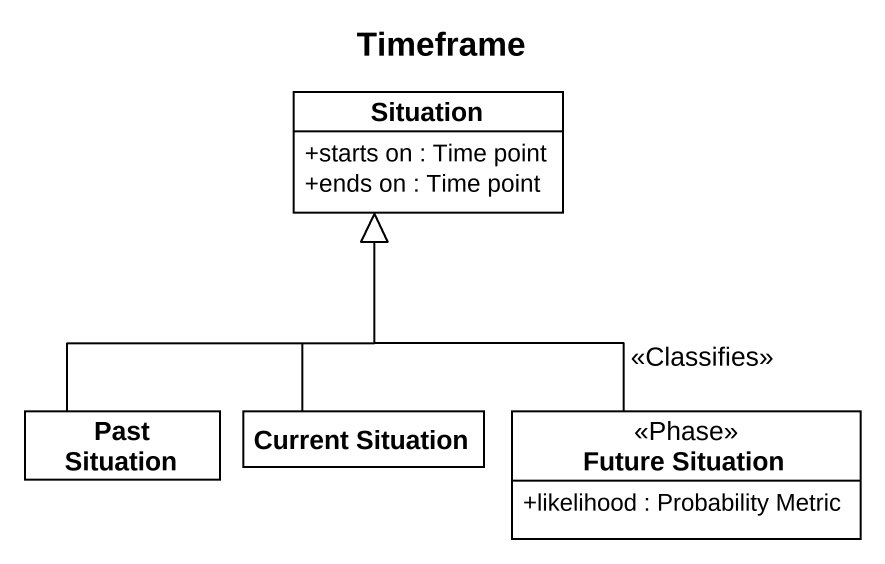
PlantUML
@startuml
title Timeframe
hide circle
hide empty members
skinparam classAttributeIconSize 0
class Situation {
  +starts on : Time point
  +ends on : Time point
}
class "Past Situation" as Past_Situation
class "Current Situation" as Current_Situation
class "Future Situation" as Future_Situation <<Phase>> {
  +likelihood : Probability Metric
}
Past_Situation -up-|> Situation
Current_Situation -up-|> Situation
Future_Situation -up-|> Situation : <<Classifies>>
@enduml
